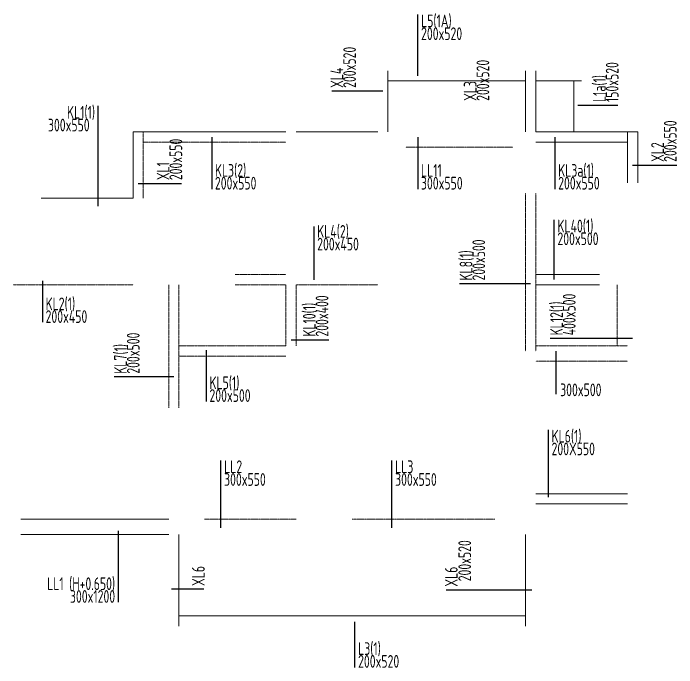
# Model space of a CAD drawing. Extents: x 184967 to 628822, y -100826 to 121332.
# Drawn here: x 319588 to 332603, y -56065 to -43220 of the extents above; entities that cross this region are included whole.
import ezdxf
from ezdxf.enums import TextEntityAlignment as Align

# ---------------------------------------------------------------- set-up
doc = ezdxf.new("R2010")
doc.units = 0
doc.header["$MEASUREMENT"] = 0
doc.linetypes.add('4#6#-tem-3F~31F$0$DASHED', pattern=[0.75, 0.5, -0.25])
doc.layers.add('4#6#-tem-3F~31F$0$BEAM', color=4, linetype='4#6#-tem-3F~31F$0$DASHED', lineweight=0)
doc.layers.add('4#6#-tem-3F~31F$0$BEAM_CON', color=4, linetype='Continuous', lineweight=0)
for name, color, linetype in [('4#6#-tem-3F~31F$0$S-T-BEAMNUM', 3, 'Continuous'), ('4#6#-tem-3F~31F$0$S-T-LINE', 1, 'Continuous'), ('4#6#-tem-3F~31F$0$S-T-SECTION', 7, 'Continuous'), ('E-给水', 34, 'Continuous')]:
    doc.layers.add(name, color=color, linetype=linetype)
doc.styles.add('4#6#-tem-3F~31F$0$23-tem-4F~10F$0$X', font='tssdeng.shx', dxfattribs={"width": 0.7, "bigfont": 'tssdchn.shx'})

# ---------------------------------------------------------------- blocks, each defined once
blk = doc.blocks.new('jjjf')
at = {"layer": '4#6#-tem-3F~31F$0$BEAM'}
for p, q in [((337601, -30599), (337601, -29299)), ((337601, -29499), (340401, -29499)), ((342751, -29599), (344851, -29599)), ((345101, -30499), (345101, -33599)), ((345301, -30499), (345301, -33599)), ((339401, -32099), (340401, -32099)), ((337401, -32299), (335051, -32299)), ((338101, -34716), (338101, -32299)), ((338301, -34716), (338301, -32299)), ((339401, -32299), (340401, -32299)), ((340401, -32299), (340401, -33499)), ((340601, -32299), (342201, -32299)), ((340601, -32299), (340601, -33499)), ((346901, -32299), (346901, -33499)), ((340401, -33499), (338301, -33499)), ((347101, -33499), (345301, -33499)), ((340401, -33699), (338301, -33699)), ((347101, -33799), (345301, -33799)), ((338801, -36899), (340601, -36899)), ((341701, -36899), (344501, -36899))]:
    blk.add_line(p, q, dxfattribs=at)
at = {"layer": '4#6#-tem-3F~31F$0$BEAM_CON'}
for p, q in [((342401, -29299), (342401, -28099)), ((345101, -29299), (345101, -28099)), ((345301, -29299), (345301, -28099)), ((345101, -28299), (342401, -28299)), ((346201, -28299), (345301, -28299)), ((346051, -28299), (346051, -29299)), ((337401, -29299), (340401, -29299)), ((337401, -30599), (337401, -29299)), ((340601, -29299), (342201, -29299)), ((345301, -29299), (347301, -29299)), ((347101, -30299), (347101, -29299)), ((347301, -30299), (347301, -29299)), ((345301, -29499), (347101, -29499)), ((335601, -30599), (337401, -30599)), ((345301, -32099), (346551, -32099)), ((345301, -32299), (346551, -32299)), ((347101, -36399), (345301, -36399)), ((347101, -36599), (345301, -36599)), ((335201, -36899), (338101, -36899)), ((335201, -37199), (338101, -37199))]:
    blk.add_line(p, q, dxfattribs=at)
for points in [[(338301, -37199), (338301, -38999)], [(345101, -37199), (345101, -38999)], [(338301, -38799), (345101, -38799)]]:
    blk.add_lwpolyline(points, dxfattribs=at)
at = {"layer": '4#6#-tem-3F~31F$0$S-T-LINE'}
for p, q in [((342988, -28199), (342988, -26996)), ((342301, -28496), (341303, -28496)), ((336717, -30756), (336717, -28789)), ((346125, -28775), (346912, -28775)), ((338944, -29399), (338944, -30420)), ((342987, -29399), (342987, -30420)), ((345678, -29399), (345678, -30420)), ((347201, -29949), (348067, -29949)), ((337501, -30308), (338350, -30308)), ((345664, -32196), (345664, -31021)), ((340950, -31154), (340950, -32199)), ((345201, -32278), (343808, -32278)), ((340503, -33378), (341242, -33378)), ((347201, -33354), (345583, -33354)), ((338838, -33583), (338838, -34590)), ((345704, -34444), (345704, -33599)), ((338201, -34106), (337030, -34106)), ((345548, -36466), (345548, -35145)), ((339124, -37066), (339124, -35745)), ((342480, -37066), (342480, -35745)), ((337111, -37128), (337111, -38531)), ((338787, -38271), (338157, -38271)), ((343546, -38285), (345226, -38285)), ((341753, -39809), (341753, -38913))]:
    blk.add_line(p, q, dxfattribs=at)
at = {"layer": '4#6#-tem-3F~31F$0$S-T-BEAMNUM', "style": '4#6#-tem-3F~31F$0$23-tem-4F~10F$0$X', "width": 0.7}
for s, p in [('L5(1A)', (343051, -27246)), ('KL3(2)', (339007, -30180)), ('LL11', (343049, -30180)), ('KL3a(1)', (345741, -30180)), ('KL4(2)', (341013, -31376)), ('KL40(1)', (345726, -31271)), ('KL2(1)', (335685, -32798)), ('KL5(1)', (338900, -34348)), ('KL6(1)', (345611, -35395)), ('LL2', (339187, -35995)), ('LL3', (342542, -35995)), ('L3(1)', (341816, -39565))]:
    blk.add_text(s, height=250, dxfattribs=at).set_placement(p)
for s, p in [('XL4', (341524, -28434)), ('L1a(1)', (346675, -28712)), ('XL3', (344139, -28689)), ('XL2', (347815, -29886)), ('XL1', (338115, -30245)), ('KL8(1)', (344058, -32215)), ('KL10(1)', (340983, -33316)), ('KL12(1)', (345833, -33291)), ('KL7(1)', (337280, -34044)), ('XL6', (338807, -38209)), ('XL6', (343769, -38223))]:
    blk.add_text(s, height=250, rotation=90, dxfattribs=at).set_placement(p)
for s, p in [('KL1(1)', (336655, -29039)), ('LL1 (H+0.650)', (337049, -38291))]:
    blk.add_text(s, height=250, dxfattribs=at).set_placement(p, align=Align.RIGHT)
at = {"layer": '4#6#-tem-3F~31F$0$S-T-SECTION', "style": '4#6#-tem-3F~31F$0$23-tem-4F~10F$0$X', "width": 0.7}
for s, p in [('200x520 ', (343051, -27496)), ('200x550 ', (339007, -30430)), ('300x550 ', (343049, -30430)), ('200x550 ', (345741, -30430)), ('200x500 ', (345726, -31521)), ('200x450 ', (341013, -31626)), ('200x450 ', (335685, -33048)), ('200x500 ', (338900, -34598)), ('300x500', (345780, -34486)), ('200X550', (345611, -35645)), ('300x550', (339187, -36245)), ('300x550', (342542, -36245)), ('200x520 ', (341816, -39815))]:
    blk.add_text(s, height=250, dxfattribs=at).set_placement(p)
for s, p in [('200x520', (341774, -28434)), ('200x520', (344389, -28689)), ('150x520', (346925, -28712)), ('200x550', (348065, -29886)), ('200x550', (338365, -30245)), ('200x500', (344308, -32215)), ('200x400 ', (341233, -33316)), ('400x500', (346083, -33291)), ('200x500 ', (337530, -34044))]:
    blk.add_text(s, height=250, rotation=90, dxfattribs=at).set_placement(p)
for s, p in [('300x550 ', (336655, -29289)), ('300x1200', (337049, -38541))]:
    blk.add_text(s, height=250, dxfattribs=at).set_placement(p, align=Align.RIGHT)
blk.add_text('200x520 ', height=250, rotation=90, dxfattribs=at).set_placement((344032, -37206), align=Align.RIGHT)
blk = doc.blocks.new('kkl')
at = {"layer": '4#6#-tem-3F~31F$0$S-T-LINE'}
blk.add_line((252323, -32222), (252323, -33032), dxfattribs=at)
at = {"layer": 'E-给水', "color": 55, "linetype": 'ByBlock'}
blk.add_blockref('jjjf', (-83300, 0), dxfattribs=at)

msp = doc.modelspace()

# ---------------------------------------------------------------- block references
at = {"layer": 'E-给水', "color": 55, "linetype": 'ByBlock'}
msp.add_blockref('kkl', (67836.9, -16249.7), dxfattribs=at)

doc.saveas('drawing.dxf')
